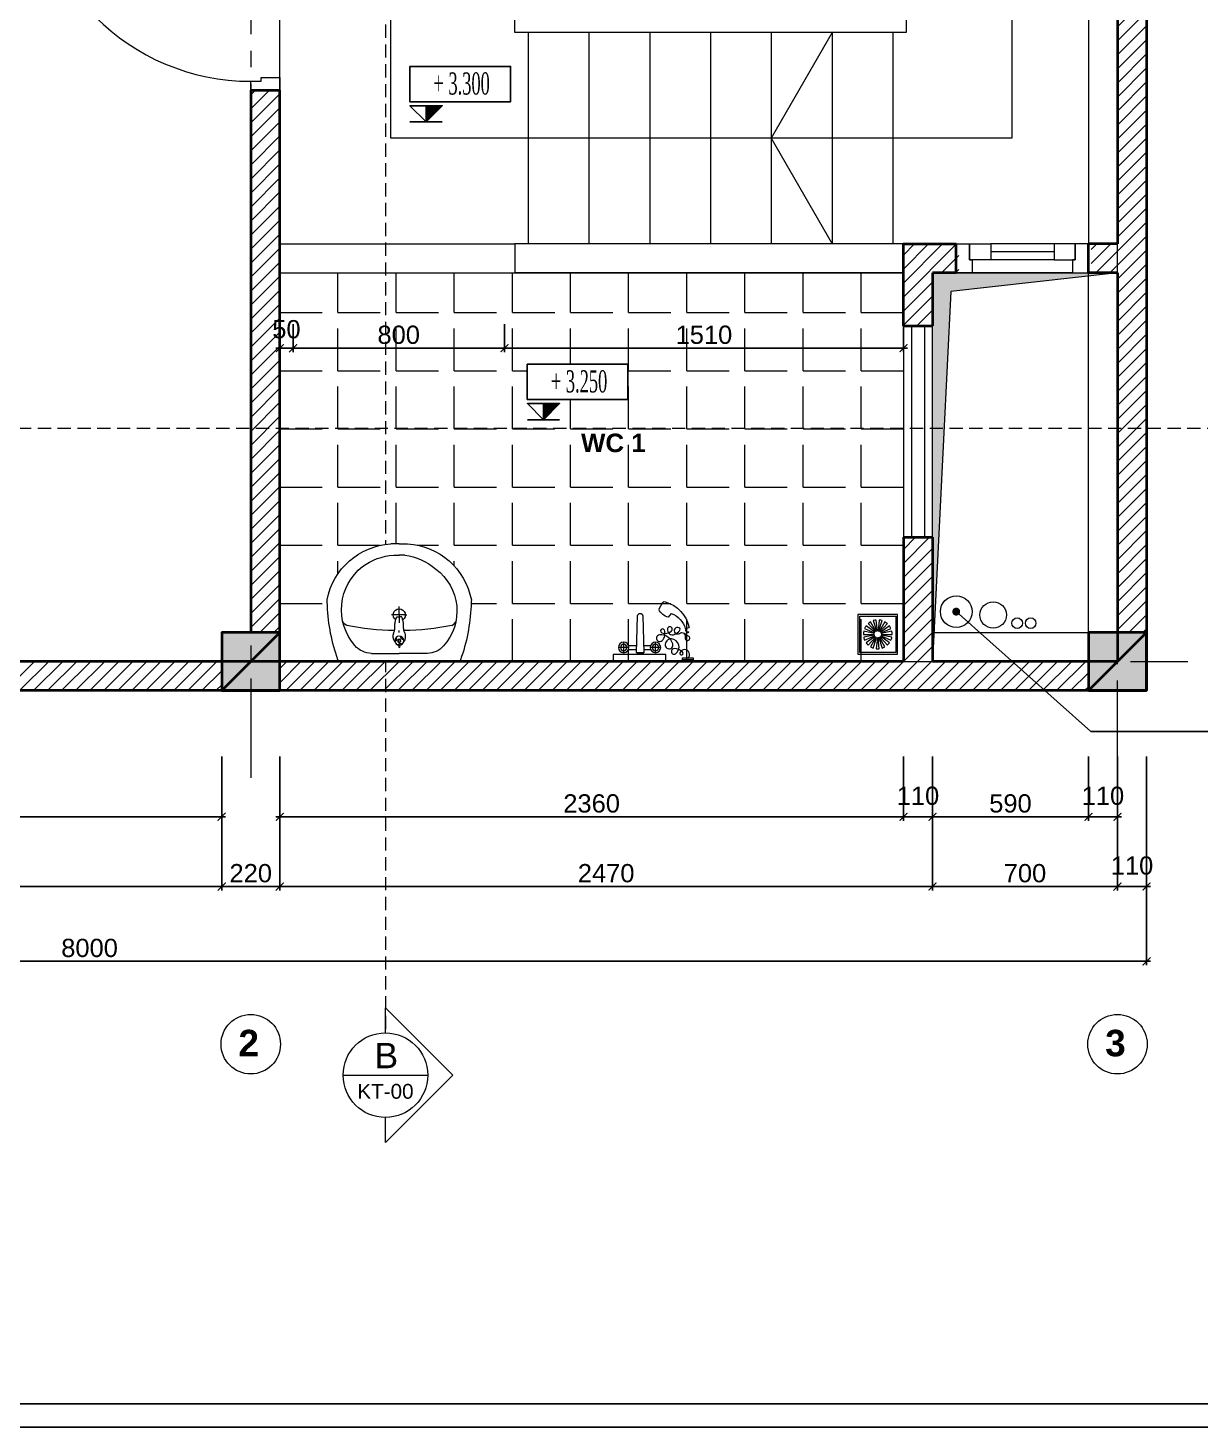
# Model space of a CAD drawing. Header units: millimetres. Extents: x 522695 to 636011, y 461124 to 505319.
# Drawn here: x 540901 to 545337, y 496409 to 501702 of the extents above; entities that cross this region are included whole.
import ezdxf
from ezdxf.enums import TextEntityAlignment as Align

# ---------------------------------------------------------------- set-up
doc = ezdxf.new("R2010")
doc.units = ezdxf.units.MM
doc.header["$LTSCALE"] = 500
doc.header["$MEASUREMENT"] = 0
doc.linetypes.add('CENTER2', pattern=[1.125, 0.75, -0.125, 0.125, -0.125])
doc.linetypes.add('DASHED2', pattern=[0.375, 0.25, -0.125])
doc.layers.get('0').update_dxf_attribs({"linetype": 'CONTINUOUS'})
doc.layers.get('DEFPOINTS').update_dxf_attribs({"color": 250, "linetype": 'CONTINUOUS'})
for name, color, linetype, lineweight in [('DH_CAT', 3, 'CONTINUOUS', 35), ('DH_HATCH', 250, 'CONTINUOUS', 5), ('DH_KHUAT', 149, 'DASHED2', 9), ('DH_KTHUOC', 8, 'CONTINUOUS', 5), ('DH_NOITHAT', 252, 'CONTINUOUS', 9), ('DH_TEXT', 4, 'CONTINUOUS', 13), ('DH_THAY', 4, 'CONTINUOUS', 13), ('DH_TRUC', 251, 'CENTER2', 5), ('TEXT', 3, 'CONTINUOUS', 25)]:
    doc.layers.add(name, color=color, linetype=linetype, lineweight=lineweight)
doc.layers.add('E_Thay', color=33, linetype='CONTINUOUS')
doc.layers.add('IN', color=5, linetype='CONTINUOUS')
doc.styles.add('arial', font='arial.ttf')
doc.styles.add('DH_ARIAL_B', font='arialbd.ttf')
doc.styles.add('DH_KITHUOC', font='arial.ttf')
doc.styles.add('ROMANSssss', font='vntimeh.shx', dxfattribs={"width": 0.55})
doc.dimstyles.new('DH_100s', dxfattribs={"dimtxt": 230, "dimasz": 100, "dimexe": 50, "dimexo": 0, "dimgap": 50, "dimtad": 1, "dimdec": 0, "dimzin": 0, "dimdsep": 46, "dimtxsty": 'DH_KITHUOC', "dimblk1": 'ARCHTICK', "dimblk2": 'ARCHTICK', "dimsah": 1, "dimcen": 90, "dimdle": 50, "dimclrd": 8, "dimclre": 8, "dimclrt": 4, "dimadec": 0, "dimazin": 0, "dimtfac": 100, "dimtdec": 0, "dimtofl": 0, "dimtmove": 2, "dimatfit": 3, "dimldrblk": 'ARCHTICK', "dimfxl": 1, "dimtolj": 2, "dimtzin": 0, "dimarcsym": 0})

# ---------------------------------------------------------------- blocks, each defined once
blk = doc.blocks.new('KHUNGTEN_A3')
at = {"color": 3}
blk.add_lwpolyline([(0, 14850), (21000, 14850), (21000, 0), (0, 0)], close=True, dxfattribs=at)
blk.add_lwpolyline([(379.8, 14704), (20854, 14704), (20854, 146), (379.8, 146)], close=True)
blk = doc.blocks.new('_ARCHTICK')
at = {"color": 0, "linetype": 'ByBlock', "const_width": 0.15}
blk.add_lwpolyline([(-0.5, -0.5), (0.5, 0.5)], dxfattribs=at)
blk = doc.blocks.new('CosSan')
at = {"lineweight": 25}
blk.add_hatch(color=8, dxfattribs=at).paths.add_polyline_path([(160, 160), (0, 160), (0, 0)])
at = {"color": 8, "lineweight": 25}
for p, q in [((0, 0), (0, 160)), ((-160, 0), (160, 0))]:
    blk.add_line(p, q, dxfattribs=at)
blk.add_lwpolyline([(0, 0), (-160, 160), (160, 160)], close=True, dxfattribs=at)
at = {"color": 8}
blk.add_wipeout([(-161, 550), (-161, 200), (839, 200), (839, 550)], dxfattribs=at).dxf.layer = 'E_Thay'
at = {"color": 8, "lineweight": 25}
blk.add_lwpolyline([(-161, 200), (839, 200), (839, 550), (-161, 550)], close=True, dxfattribs=at)
at = {"layer": 'E_Thay', "color": 8, "lineweight": 25}
blk.add_line((-160, 160), (160, 160), dxfattribs=at)
at = {"style": 'ROMANSssss', "width": 0.55}
blk.add_attdef('%%P0,000', text='', height=220, dxfattribs=at).set_placement((353, 271), align=Align.CENTER)
blk = doc.blocks.new('*U210')
at = {"color": 250, "linetype": 'DASHED2', "ltscale": 0.5}
blk.add_lwpolyline([(12098.5, 0), (-118.2, 0)], dxfattribs=at)
at = {"style": 'arial'}
for p in [(-318.2, -135.2), (12416.7, -135.2)]:
    blk.add_attdef('KH', text='', height=70, dxfattribs=at).set_placement(p, align=Align.BOTTOM_CENTER)
blk = doc.blocks.new('*U212')
at = {"color": 8}
for points in [[(0, -7111.6), (0, -6993.4), (318.2, -7311.6), (0, -7629.8), (0, -7511.6)], [(-200, -7311.6), (200, -7311.6)]]:
    blk.add_lwpolyline(points, dxfattribs=at)
blk.add_circle((0, -7311.6), 200, dxfattribs=at)
at = {"layer": 'DH_KHUAT', "color": 250, "linetype": 'DASHED2', "ltscale": 0.5}
blk.add_lwpolyline([(0, 0), (0, -7111.6)], dxfattribs=at)
at = {"style": 'arial'}
blk.add_text('B', height=120, dxfattribs=at).set_placement((4.1, -7218.9), align=Align.MIDDLE_CENTER)
for p in [(0, 185.6), (0, -7444.2)]:
    blk.add_attdef('KYHIEU', text='', height=70, dxfattribs=at).set_placement(p, align=Align.BOTTOM_CENTER)
blk = doc.blocks.new('*D286')
at = {"layer": 'DEFPOINTS', "color": 0, "transparency": 16777216}
for p in [(538154.3, 498945.5), (541634.3, 498945.5), (541634.3, 498717.7)]:
    blk.add_point(p, dxfattribs=at)
at = {"layer": 'DH_KTHUOC', "color": 8, "lineweight": -2, "transparency": 16777216}
for p, q in [((538154.3, 498945.5), (538154.3, 498702.7)), ((541634.3, 498945.5), (541634.3, 498702.7)), ((538139.3, 498717.7), (541649.3, 498717.7))]:
    blk.add_line(p, q, dxfattribs=at)
at = {"layer": 'DH_KTHUOC', "color": 8, "lineweight": -2, "transparency": 16777216, "xscale": 30, "yscale": 30, "zscale": 30, "rotation": 180}
blk.add_blockref('_ARCHTICK', (538154.3, 498717.7), dxfattribs=at)
at = {"layer": 'DH_KTHUOC', "color": 8, "lineweight": -2, "transparency": 16777216, "xscale": 30, "yscale": 30, "zscale": 30}
blk.add_blockref('_ARCHTICK', (541634.3, 498717.7), dxfattribs=at)
at = {"layer": 'DH_KTHUOC', "color": 4, "transparency": 16777216, "insert": (539894.3, 498767.9), "char_height": 69, "attachment_point": 5, "style": 'DH_KITHUOC'}
blk.add_mtext('\\A2;3480', dxfattribs=at)
blk = doc.blocks.new('*D287')
at = {"layer": 'DEFPOINTS', "color": 0, "transparency": 16777216}
for p in [(541634.3, 498945.5), (541854.3, 498945.5), (541854.3, 498453.8)]:
    blk.add_point(p, dxfattribs=at)
at = {"layer": 'DH_KTHUOC', "color": 8, "lineweight": -2, "transparency": 16777216}
for p, q in [((541634.3, 498945.5), (541634.3, 498438.8)), ((541854.3, 498945.5), (541854.3, 498438.8)), ((541619.3, 498453.8), (541869.3, 498453.8))]:
    blk.add_line(p, q, dxfattribs=at)
at = {"layer": 'DH_KTHUOC', "color": 8, "lineweight": -2, "transparency": 16777216, "xscale": 30, "yscale": 30, "zscale": 30, "rotation": 180}
blk.add_blockref('_ARCHTICK', (541634.3, 498453.8), dxfattribs=at)
at = {"layer": 'DH_KTHUOC', "color": 8, "lineweight": -2, "transparency": 16777216, "xscale": 30, "yscale": 30, "zscale": 30}
blk.add_blockref('_ARCHTICK', (541854.3, 498453.8), dxfattribs=at)
at = {"layer": 'DH_KTHUOC', "color": 4, "transparency": 16777216, "insert": (541744.3, 498504), "char_height": 69, "attachment_point": 5, "style": 'DH_KITHUOC'}
blk.add_mtext('\\A2;220', dxfattribs=at)
blk = doc.blocks.new('*D288')
at = {"layer": 'DEFPOINTS', "color": 0, "transparency": 16777216}
for p in [(541854.3, 498945.5), (544214.3, 498945.5), (544214.3, 498717.7)]:
    blk.add_point(p, dxfattribs=at)
at = {"layer": 'DH_KTHUOC', "color": 8, "lineweight": -2, "transparency": 16777216}
for p, q in [((541854.3, 498945.5), (541854.3, 498702.7)), ((544214.3, 498945.5), (544214.3, 498702.7)), ((541839.3, 498717.7), (544229.3, 498717.7))]:
    blk.add_line(p, q, dxfattribs=at)
at = {"layer": 'DH_KTHUOC', "color": 8, "lineweight": -2, "transparency": 16777216, "xscale": 30, "yscale": 30, "zscale": 30, "rotation": 180}
blk.add_blockref('_ARCHTICK', (541854.3, 498717.7), dxfattribs=at)
at = {"layer": 'DH_KTHUOC', "color": 8, "lineweight": -2, "transparency": 16777216, "xscale": 30, "yscale": 30, "zscale": 30}
blk.add_blockref('_ARCHTICK', (544214.3, 498717.7), dxfattribs=at)
at = {"layer": 'DH_KTHUOC', "color": 4, "transparency": 16777216, "insert": (543034.3, 498767.9), "char_height": 69, "attachment_point": 5, "style": 'DH_KITHUOC'}
blk.add_mtext('\\A2;2360', dxfattribs=at)
blk = doc.blocks.new('*D289')
at = {"layer": 'DEFPOINTS', "color": 0, "transparency": 16777216}
for p in [(544214.3, 498945.5), (544324.3, 498945.5), (544324.3, 498717.7)]:
    blk.add_point(p, dxfattribs=at)
at = {"layer": 'DH_KTHUOC', "color": 8, "lineweight": -2, "transparency": 16777216}
for p, q in [((544214.3, 498945.5), (544214.3, 498702.7)), ((544324.3, 498945.5), (544324.3, 498702.7)), ((544199.3, 498717.7), (544339.3, 498717.7))]:
    blk.add_line(p, q, dxfattribs=at)
at = {"layer": 'DH_KTHUOC', "color": 8, "lineweight": -2, "transparency": 16777216, "xscale": 30, "yscale": 30, "zscale": 30, "rotation": 180}
blk.add_blockref('_ARCHTICK', (544214.3, 498717.7), dxfattribs=at)
at = {"layer": 'DH_KTHUOC', "color": 8, "lineweight": -2, "transparency": 16777216, "xscale": 30, "yscale": 30, "zscale": 30}
blk.add_blockref('_ARCHTICK', (544324.3, 498717.7), dxfattribs=at)
at = {"layer": 'DH_KTHUOC', "color": 4, "transparency": 16777216, "insert": (544269.3, 498796.8), "char_height": 69, "attachment_point": 5, "style": 'DH_KITHUOC'}
blk.add_mtext('\\A2;110', dxfattribs=at)
blk = doc.blocks.new('*D290')
at = {"layer": 'DEFPOINTS', "color": 0, "transparency": 16777216}
for p in [(544324.3, 498945.5), (544914.3, 498945.5), (544914.3, 498717.7)]:
    blk.add_point(p, dxfattribs=at)
at = {"layer": 'DH_KTHUOC', "color": 8, "lineweight": -2, "transparency": 16777216}
for p, q in [((544324.3, 498945.5), (544324.3, 498702.7)), ((544914.3, 498945.5), (544914.3, 498702.7)), ((544309.3, 498717.7), (544929.3, 498717.7))]:
    blk.add_line(p, q, dxfattribs=at)
at = {"layer": 'DH_KTHUOC', "color": 8, "lineweight": -2, "transparency": 16777216, "xscale": 30, "yscale": 30, "zscale": 30, "rotation": 180}
blk.add_blockref('_ARCHTICK', (544324.3, 498717.7), dxfattribs=at)
at = {"layer": 'DH_KTHUOC', "color": 8, "lineweight": -2, "transparency": 16777216, "xscale": 30, "yscale": 30, "zscale": 30}
blk.add_blockref('_ARCHTICK', (544914.3, 498717.7), dxfattribs=at)
at = {"layer": 'DH_KTHUOC', "color": 4, "transparency": 16777216, "insert": (544619.3, 498767.9), "char_height": 69, "attachment_point": 5, "style": 'DH_KITHUOC'}
blk.add_mtext('\\A2;590', dxfattribs=at)
blk = doc.blocks.new('*D291')
at = {"layer": 'DEFPOINTS', "color": 0, "transparency": 16777216}
for p in [(544914.3, 498945.5), (545024.3, 498945.5), (545024.3, 498717.7)]:
    blk.add_point(p, dxfattribs=at)
at = {"layer": 'DH_KTHUOC', "color": 8, "lineweight": -2, "transparency": 16777216}
for p, q in [((544914.3, 498945.5), (544914.3, 498702.7)), ((545024.3, 498945.5), (545024.3, 498702.7)), ((544899.3, 498717.7), (545039.3, 498717.7))]:
    blk.add_line(p, q, dxfattribs=at)
at = {"layer": 'DH_KTHUOC', "color": 8, "lineweight": -2, "transparency": 16777216, "xscale": 30, "yscale": 30, "zscale": 30, "rotation": 180}
blk.add_blockref('_ARCHTICK', (544914.3, 498717.7), dxfattribs=at)
at = {"layer": 'DH_KTHUOC', "color": 8, "lineweight": -2, "transparency": 16777216, "xscale": 30, "yscale": 30, "zscale": 30}
blk.add_blockref('_ARCHTICK', (545024.3, 498717.7), dxfattribs=at)
at = {"layer": 'DH_KTHUOC', "color": 4, "transparency": 16777216, "insert": (544969.3, 498796.8), "char_height": 69, "attachment_point": 5, "style": 'DH_KITHUOC'}
blk.add_mtext('\\A2;110', dxfattribs=at)
blk = doc.blocks.new('*D292')
at = {"layer": 'DEFPOINTS', "color": 0, "transparency": 16777216}
for p in [(545024.3, 498945.5), (545134.3, 498945.5), (545134.3, 498453.8)]:
    blk.add_point(p, dxfattribs=at)
at = {"layer": 'DH_KTHUOC', "color": 8, "lineweight": -2, "transparency": 16777216}
for p, q in [((545024.3, 498945.5), (545024.3, 498438.8)), ((545134.3, 498945.5), (545134.3, 498438.8)), ((545009.3, 498453.8), (545149.3, 498453.8))]:
    blk.add_line(p, q, dxfattribs=at)
at = {"layer": 'DH_KTHUOC', "color": 8, "lineweight": -2, "transparency": 16777216, "xscale": 30, "yscale": 30, "zscale": 30, "rotation": 180}
blk.add_blockref('_ARCHTICK', (545024.3, 498453.8), dxfattribs=at)
at = {"layer": 'DH_KTHUOC', "color": 8, "lineweight": -2, "transparency": 16777216, "xscale": 30, "yscale": 30, "zscale": 30}
blk.add_blockref('_ARCHTICK', (545134.3, 498453.8), dxfattribs=at)
at = {"layer": 'DH_KTHUOC', "color": 4, "transparency": 16777216, "insert": (545079.3, 498533), "char_height": 69, "attachment_point": 5, "style": 'DH_KITHUOC'}
blk.add_mtext('\\A2;110', dxfattribs=at)
blk = doc.blocks.new('*D293')
at = {"layer": 'DEFPOINTS', "color": 0, "transparency": 16777216}
for p in [(537134.3, 498945.5), (545134.3, 498945.5), (537134.3, 498171)]:
    blk.add_point(p, dxfattribs=at)
at = {"layer": 'DH_KTHUOC', "color": 8, "lineweight": -2, "transparency": 16777216}
for p, q in [((537134.3, 498945.5), (537134.3, 498156)), ((545134.3, 498945.5), (545134.3, 498156)), ((545149.3, 498171), (537119.3, 498171))]:
    blk.add_line(p, q, dxfattribs=at)
at = {"layer": 'DH_KTHUOC', "color": 8, "lineweight": -2, "transparency": 16777216, "xscale": 30, "yscale": 30, "zscale": 30, "rotation": 180}
blk.add_blockref('_ARCHTICK', (537134.3, 498171), dxfattribs=at)
at = {"layer": 'DH_KTHUOC', "color": 8, "lineweight": -2, "transparency": 16777216, "xscale": 30, "yscale": 30, "zscale": 30}
blk.add_blockref('_ARCHTICK', (545134.3, 498171), dxfattribs=at)
at = {"layer": 'DH_KTHUOC', "color": 4, "transparency": 16777216, "insert": (541134.3, 498221.2), "char_height": 69, "attachment_point": 5, "style": 'DH_KITHUOC'}
blk.add_mtext('\\A2;8000', dxfattribs=at)
blk = doc.blocks.new('*D294')
at = {"layer": 'DEFPOINTS', "color": 0, "transparency": 16777216}
for p in [(537354.3, 498945.5), (541634.3, 498945.5), (541634.3, 498453.8)]:
    blk.add_point(p, dxfattribs=at)
at = {"layer": 'DH_KTHUOC', "color": 8, "lineweight": -2, "transparency": 16777216}
for p, q in [((537354.3, 498945.5), (537354.3, 498438.8)), ((541634.3, 498945.5), (541634.3, 498438.8)), ((537339.3, 498453.8), (541649.3, 498453.8))]:
    blk.add_line(p, q, dxfattribs=at)
at = {"layer": 'DH_KTHUOC', "color": 8, "lineweight": -2, "transparency": 16777216, "xscale": 30, "yscale": 30, "zscale": 30, "rotation": 180}
blk.add_blockref('_ARCHTICK', (537354.3, 498453.8), dxfattribs=at)
at = {"layer": 'DH_KTHUOC', "color": 8, "lineweight": -2, "transparency": 16777216, "xscale": 30, "yscale": 30, "zscale": 30}
blk.add_blockref('_ARCHTICK', (541634.3, 498453.8), dxfattribs=at)
at = {"layer": 'DH_KTHUOC', "color": 4, "transparency": 16777216, "insert": (539494.3, 498504), "char_height": 69, "attachment_point": 5, "style": 'DH_KITHUOC'}
blk.add_mtext('\\A2;4280', dxfattribs=at)
blk = doc.blocks.new('*D295')
at = {"layer": 'DEFPOINTS', "color": 0, "transparency": 16777216}
for p in [(541854.3, 498945.5), (544324.3, 498945.5), (544324.3, 498453.8)]:
    blk.add_point(p, dxfattribs=at)
at = {"layer": 'DH_KTHUOC', "color": 8, "lineweight": -2, "transparency": 16777216}
for p, q in [((541854.3, 498945.5), (541854.3, 498438.8)), ((544324.3, 498945.5), (544324.3, 498438.8)), ((541839.3, 498453.8), (544339.3, 498453.8))]:
    blk.add_line(p, q, dxfattribs=at)
at = {"layer": 'DH_KTHUOC', "color": 8, "lineweight": -2, "transparency": 16777216, "xscale": 30, "yscale": 30, "zscale": 30, "rotation": 180}
blk.add_blockref('_ARCHTICK', (541854.3, 498453.8), dxfattribs=at)
at = {"layer": 'DH_KTHUOC', "color": 8, "lineweight": -2, "transparency": 16777216, "xscale": 30, "yscale": 30, "zscale": 30}
blk.add_blockref('_ARCHTICK', (544324.3, 498453.8), dxfattribs=at)
at = {"layer": 'DH_KTHUOC', "color": 4, "transparency": 16777216, "insert": (543089.3, 498504), "char_height": 69, "attachment_point": 5, "style": 'DH_KITHUOC'}
blk.add_mtext('\\A2;2470', dxfattribs=at)
blk = doc.blocks.new('*D296')
at = {"layer": 'DEFPOINTS', "color": 0, "transparency": 16777216}
for p in [(544324.3, 498945.5), (545024.3, 498945.5), (545024.3, 498453.8)]:
    blk.add_point(p, dxfattribs=at)
at = {"layer": 'DH_KTHUOC', "color": 8, "lineweight": -2, "transparency": 16777216}
for p, q in [((544324.3, 498945.5), (544324.3, 498438.8)), ((545024.3, 498945.5), (545024.3, 498438.8)), ((544309.3, 498453.8), (545039.3, 498453.8))]:
    blk.add_line(p, q, dxfattribs=at)
at = {"layer": 'DH_KTHUOC', "color": 8, "lineweight": -2, "transparency": 16777216, "xscale": 30, "yscale": 30, "zscale": 30, "rotation": 180}
blk.add_blockref('_ARCHTICK', (544324.3, 498453.8), dxfattribs=at)
at = {"layer": 'DH_KTHUOC', "color": 8, "lineweight": -2, "transparency": 16777216, "xscale": 30, "yscale": 30, "zscale": 30}
blk.add_blockref('_ARCHTICK', (545024.3, 498453.8), dxfattribs=at)
at = {"layer": 'DH_KTHUOC', "color": 4, "transparency": 16777216, "insert": (544674.3, 498504), "char_height": 69, "attachment_point": 5, "style": 'DH_KITHUOC'}
blk.add_mtext('\\A2;700', dxfattribs=at)
blk = doc.blocks.new('*D297')
at = {"layer": 'DEFPOINTS', "color": 0, "transparency": 16777216}
for p in [(541854.3, 500581.7), (541904.3, 500581.7), (541904.3, 500490.5)]:
    blk.add_point(p, dxfattribs=at)
at = {"layer": 'DH_KTHUOC', "color": 8, "lineweight": -2, "transparency": 16777216}
for p, q in [((541854.3, 500581.7), (541854.3, 500475.5)), ((541904.3, 500581.7), (541904.3, 500475.5)), ((541839.3, 500490.5), (541919.3, 500490.5))]:
    blk.add_line(p, q, dxfattribs=at)
at = {"layer": 'DH_KTHUOC', "color": 8, "lineweight": -2, "transparency": 16777216, "xscale": 30, "yscale": 30, "zscale": 30, "rotation": 180}
blk.add_blockref('_ARCHTICK', (541854.3, 500490.5), dxfattribs=at)
at = {"layer": 'DH_KTHUOC', "color": 8, "lineweight": -2, "transparency": 16777216, "xscale": 30, "yscale": 30, "zscale": 30}
blk.add_blockref('_ARCHTICK', (541904.3, 500490.5), dxfattribs=at)
at = {"layer": 'DH_KTHUOC', "color": 4, "transparency": 16777216, "insert": (541879.3, 500561.7), "char_height": 69, "attachment_point": 5, "style": 'DH_KITHUOC'}
blk.add_mtext('\\A2;50', dxfattribs=at)
blk = doc.blocks.new('*D298')
at = {"layer": 'DEFPOINTS', "color": 0, "transparency": 16777216}
for p in [(541904.3, 500581.7), (542704.3, 500581.7), (542704.3, 500490.5)]:
    blk.add_point(p, dxfattribs=at)
at = {"layer": 'DH_KTHUOC', "color": 8, "lineweight": -2, "transparency": 16777216}
for p, q in [((541904.3, 500581.7), (541904.3, 500475.5)), ((542704.3, 500581.7), (542704.3, 500475.5)), ((541889.3, 500490.5), (542719.3, 500490.5))]:
    blk.add_line(p, q, dxfattribs=at)
at = {"layer": 'DH_KTHUOC', "color": 8, "lineweight": -2, "transparency": 16777216, "xscale": 30, "yscale": 30, "zscale": 30, "rotation": 180}
blk.add_blockref('_ARCHTICK', (541904.3, 500490.5), dxfattribs=at)
at = {"layer": 'DH_KTHUOC', "color": 8, "lineweight": -2, "transparency": 16777216, "xscale": 30, "yscale": 30, "zscale": 30}
blk.add_blockref('_ARCHTICK', (542704.3, 500490.5), dxfattribs=at)
at = {"layer": 'DH_KTHUOC', "color": 4, "transparency": 16777216, "insert": (542304.3, 500540.7), "char_height": 69, "attachment_point": 5, "style": 'DH_KITHUOC'}
blk.add_mtext('\\A2;800', dxfattribs=at)
blk = doc.blocks.new('*D299')
at = {"layer": 'DEFPOINTS', "color": 0, "transparency": 16777216}
for p in [(542704.3, 500581.7), (544214.3, 500581.7), (544214.3, 500490.5)]:
    blk.add_point(p, dxfattribs=at)
at = {"layer": 'DH_KTHUOC', "color": 8, "lineweight": -2, "transparency": 16777216}
for p, q in [((542704.3, 500581.7), (542704.3, 500475.5)), ((544214.3, 500581.7), (544214.3, 500475.5)), ((542689.3, 500490.5), (544229.3, 500490.5))]:
    blk.add_line(p, q, dxfattribs=at)
at = {"layer": 'DH_KTHUOC', "color": 8, "lineweight": -2, "transparency": 16777216, "xscale": 30, "yscale": 30, "zscale": 30, "rotation": 180}
blk.add_blockref('_ARCHTICK', (542704.3, 500490.5), dxfattribs=at)
at = {"layer": 'DH_KTHUOC', "color": 8, "lineweight": -2, "transparency": 16777216, "xscale": 30, "yscale": 30, "zscale": 30}
blk.add_blockref('_ARCHTICK', (544214.3, 500490.5), dxfattribs=at)
at = {"layer": 'DH_KTHUOC', "color": 4, "transparency": 16777216, "insert": (543459.3, 500540.7), "char_height": 69, "attachment_point": 5, "style": 'DH_KITHUOC'}
blk.add_mtext('\\A2;1510', dxfattribs=at)
blk = doc.blocks.new('*U17')
for p, q in [((-900, 0), (-900, -110)), ((0, 0), (0, -110))]:
    blk.add_line(p, q)
for points in [[(-35, 0), (-35, 830), (-75, 830), (-75, 0)], [(-865, -40), (-850, -40), (-850, -110), (-900, -110), (-900, 0), (-865, 0)], [(-35, -40), (-50, -40), (-50, -110), (0, -110), (0, 0), (-35, 0)]]:
    blk.add_lwpolyline(points, close=True)
at = {"color": 8}
blk.add_arc((-35, 0), 830, 90, 180, dxfattribs=at)
blk = doc.blocks.new('*U24')
for p, q in [((60, -110.4), (440, -110.4)), ((500, -110.4), (500, -220.4))]:
    blk.add_line(p, q)
at = {"color": 8}
for p, q in [((130, -160.4), (370, -160.4)), ((130, -190.4), (370, -190.4)), ((130, -220.4), (370, -220.4))]:
    blk.add_line(p, q, dxfattribs=at)
for points in [[(50, -160.4), (60, -160.4), (60, -110.4), (0, -110.4), (0, -220.4), (50, -220.4)], [(450, -160.4), (440, -160.4), (440, -110.4), (500, -110.4), (500, -220.4), (450, -220.4)]]:
    blk.add_lwpolyline(points, close=True)
for points in [[(50, -160.4), (50, -220.4), (130, -220.4), (130, -160.4)], [(450, -160.4), (450, -220.4), (370, -220.4), (370, -160.4)]]:
    blk.add_lwpolyline(points, close=True, dxfattribs=at)
blk = doc.blocks.new('*U9')
for p, q in [((-85, 221), (-73, 197.6)), ((-120.1, 181.7), (-108.8, 167.7)), ((-12.4, 172.4), (-16.4, 33.4)), ((11.5, 33.4), (7.5, 172.4)), ((-173.1, 125.2), (-187.8, 128.8)), ((-80, 53.4), (-40, 53.4)), ((-60, 33.4), (-60, 73.4)), ((-15.4, 61.4), (-41.7, 61.4)), ((41.7, 61.4), (10.4, 61.4)), ((40, 53.4), (80, 53.4)), ((60, 33.4), (60, 73.4)), ((-16, 45.4), (-41.7, 45.4)), ((-16.4, 33.4), (11.5, 33.4)), ((41.7, 45.4), (11, 45.4))]:
    blk.add_line(p, q)
blk.add_lwpolyline([(-182.6, 12.2, -1.296082), (-152.8, 33.5, -1.917127), (-163, 36.1, -0.167053), (-131.5, 48.8, -1.448302), (-137.5, 30.1, -0.673139), (-121.3, 85.5, -0.486099), (-97.5, 60.8, -1.074451), (-125.6, 66.7, -0.361514), (-75.3, 100.8, -1.428906), (-85.6, 79.5, -0.287584), (-94.1, 118.7, -1.502211), (-83.9, 109.3, -0.316107), (-121.3, 116.2, -1.315856), (-106, 124.7, -0.643473), (-133.2, 103.4, -0.070392), (-151.1, 116.2, -0.515207), (-149.4, 128.1, -1.801469), (-151.1, 106.8, 0.730196), (-172.4, 91.4, -2.626927), (-182.6, 97.4, 0.91518), (-184.3, 112.7, 0.978175), (-184.3, 109.3, 0.823089), (-180.5, 127, -1.030732)], format="xyb")
for points in [[(-202.4, 6.8), (-161.9, 6.8), (-161.9, 13.6), (-202.4, 13.6)], [(100, 0), (-100, 0), (-100, 26.3), (100, 26.3)], [(-13.1, 26.3), (7.5, 26.3), (7.5, 33.4), (-13.1, 33.4)]]:
    blk.add_lwpolyline(points, close=True)
for centre, radius in [((-60, 53.4), 20), ((-60, 53.4), 12), ((60, 53.4), 20), ((60, 53.4), 12)]:
    blk.add_circle(centre, radius)
for centre, radius, start, end in [((-60.7, 101.5), 130, 106.3177, 167.8898), ((-94.3, 216.3), 10.4, 27.0942, 106.3177), ((-87.5, 98.1), 89.8, 111.3285, 162.4278), ((-122.3, 220.3), 54.3, 284.4065, 335.2427), ((-2.5, 172.4), 9.94, 0, 180)]:
    blk.add_arc(centre, radius, start, end)
blk = doc.blocks.new('*U855')
at = {"ltscale": 100}
blk.add_wipeout([(-222.5, 0), (222.5, 0), (225.8, 0.5), (228.3, 1.8), (231, 4.7), (232, 6.6), (234.2, 12.9), (238.2, 25), (243.1, 40.7), (248.4, 59.2), (250.8, 68.6), (254.2, 82.6), (257.4, 97), (259.4, 106.8), (261.7, 119.3), (264.5, 135.9), (266.2, 148.2), (267.8, 161.3), (269.3, 175.1), (270.7, 192), (271.7, 209.9), (272.4, 221.8), (273, 233.8), (268.8, 252), (263.3, 269.8), (256.7, 286.8), (246.6, 307.8), (237.4, 323.5), (225.6, 340.6), (217.3, 351.2), (207.7, 362.2), (194.6, 375.2), (184.1, 384.5), (173.6, 392.9), (163.9, 399.9), (152.5, 407.2), (140, 414.4), (127.7, 420.6), (115, 426.2), (99.2, 432.1), (77.2, 438.4), (54.6, 442.8), (31.8, 445.2), (15.9, 445.2), (-15.9, 445.2), (-31.8, 445.2), (-53.3, 443), (-71.4, 439.7), (-93.7, 433.9), (-121.8, 423.3), (-155.8, 405.2), (-188.5, 380.7), (-211.6, 357.8), (-234.5, 328), (-252.6, 295.8), (-265.3, 263.8), (-273, 233.8), (-271.7, 209.9), (-268.5, 167), (-259.4, 106.8), (-250.6, 67.7), (-243.3, 41.3), (-237.3, 22.2), (-232, 6.6), (-228.3, 1.8)], dxfattribs=at)
for p, q in [((0, 445.2), (-31.8, 445.2)), ((0, 445.2), (31.8, 445.2)), ((-21, 402.8), (0, 402.8)), ((21, 402.8), (0, 402.8)), ((-23.1, 176.4), (-29, 176.4)), ((-23.1, 176.4), (23.1, 176.4)), ((0, 176.4), (0, 208.7)), ((0, 176.4), (0, 146.7)), ((23.1, 176.4), (28.8, 176.4)), ((0, 109.5), (0, 117.2)), ((-2, 59), (-1.9, 61.8)), ((2.1, 59), (1.9, 61.8)), ((-222.5, 0), (222.5, 0)), ((-105.2, 31.1), (0, 31.1)), ((104.4, 31.1), (0, 31.1))]:
    blk.add_line(p, q)
for points in [[(-20.7, 108.6), (-20.6, 108.8), (-19.8, 111), (-19.1, 113.2), (-18.4, 115.4), (-17.9, 117.5), (-17.4, 119.6), (-17.1, 121.7), (-16.8, 123.7), (-16.6, 125.7), (-16.5, 127.7), (-16.5, 129.6), (-16.4, 131.5), (-16.4, 133.4), (-16.4, 135.1), (-16.5, 136.9), (-16.4, 138.6), (-16.4, 140.2), (-16.3, 141.8), (-16.2, 143.5), (-16, 145.2), (-15.8, 146.9), (-15.5, 148.7), (-15.1, 150.6), (-14.6, 152.7), (-14.1, 154.8), (-13.5, 156.9), (-13, 159), (-12.4, 161), (-11.8, 162.8), (-11.3, 164.5), (-10.9, 165.9), (-10.5, 166.9), (-10.1, 167.8), (-9.6, 168.4), (-8.7, 168.8), (-7.5, 169), (-5.7, 169.1), (-3.2, 169.2), (0, 169.2)], [(20.7, 108.6), (20.6, 108.8), (19.8, 111), (19.1, 113.2), (18.4, 115.4), (17.9, 117.5), (17.4, 119.6), (17.1, 121.7), (16.8, 123.7), (16.6, 125.7), (16.5, 127.7), (16.5, 129.6), (16.4, 131.5), (16.4, 133.4), (16.4, 135.1), (16.5, 136.9), (16.4, 138.6), (16.4, 140.2), (16.3, 141.8), (16.2, 143.5), (16, 145.2), (15.8, 146.9), (15.5, 148.7), (15.1, 150.6), (14.6, 152.7), (14.1, 154.8), (13.5, 156.9), (13, 159), (12.4, 161), (11.8, 162.8), (11.3, 164.5), (10.9, 165.9), (10.5, 166.9), (10.1, 167.8), (9.6, 168.4), (8.7, 168.8), (7.5, 169), (5.7, 169.1), (3.2, 169.2), (0, 169.2)]]:
    blk.add_lwpolyline(points)
for points in [[(-198.5, 136.9, -0.256339), (-215, 154.7, -0.256339)], [(198.5, 136.9, 0.256339), (215, 154.7, 0.256339)]]:
    blk.add_lwpolyline(points, format="xyb")
for centre, radius in [((0, 78.8), 17.1), ((0, 78.8), 6.34), ((0, 78.8), 4.33), ((0, 56.8), 2.98)]:
    blk.add_circle(centre, radius)
for centre, radius, start, end in [((-15.9, 183.7), 261.9, 93.476, 168.9836), ((15.9, 183.7), 261.9, 11.0164, 86.524), ((15.4, 163.8), 241.8, 98.6478, 129.6382), ((3.3, 174.3), 229.3, 53.7351, 85.5659), ((-20.5, 191.4), 198, 126.7403, 221.9718), ((11.1, 195.8), 207.4, 319.1607, 51.9446), ((1529.3, 322), 1804.4, 182.8018, 183.5617), ((-1529.3, 322), 1804.4, 356.4383, 357.1982), ((424, 240.3), 696.4, 182.5032, 199.6065), ((0, 176.4), 23.1, 305.4302, 234.6789), ((-424, 240.3), 696.4, 340.3935, 357.4968), ((-7, 1059.5), 942.3, 258.2696, 269.3353), ((12.6, 95.3), 35.9, 158.2194, 215.9161), ((-12.6, 95.3), 35.9, 324.0839, 21.7806), ((7, 1059.5), 942.3, 270.6647, 281.7304), ((-105.2, 115.1), 84, 221.9718, 270), ((-14.8, 93.1), 9.48, 260.5222, 11.1975), ((-5, 58.9), 9.48, 20.5222, 131.1975), ((19.8, 84.4), 9.48, 140.5222, 251.1975), ((104.4, 115.1), 84, 270, 319.1607), ((-222.5, 10), 10, 199.6065, 270), ((222.5, 10), 10, 270, 340.3935)]:
    blk.add_arc(centre, radius, start, end)
blk = doc.blocks.new('cot220')
at = {"layer": 'DH_HATCH'}
blk.add_hatch(color=256, dxfattribs=at).paths.add_polyline_path([(-110, -110), (110, -110), (110, 110), (-110, 110)])
at = {"layer": 'DH_CAT'}
blk.add_lwpolyline([(-110, -110), (110, -110), (110, 110), (-110, 110)], close=True, dxfattribs=at)
blk.add_lwpolyline([(110, 110), (-110, -110)], dxfattribs=at)
blk = doc.blocks.new('A$C38BE5B1B')
at = {"linetype": 'Continuous'}
for points in [[(0, 150.2), (150.2, 150.2), (150.2, 0), (0, 0)], [(143.3, 143.3), (6.8, 143.3), (6.8, 6.8), (143.3, 6.8)]]:
    blk.add_lwpolyline(points, close=True, dxfattribs=at)
for points in [[(34.5, 111.6), (64.9, 84.2, 0.052408), (63.3, 81.9), (27.8, 102.4, -0.052408)], [(43, 119.3, -0.052408), (52.9, 125), (69.5, 87.6, 0.052408), (67.1, 86.1)], [(63.7, 128.5, -0.052408), (75.1, 129.7), (75.1, 88.7, 0.052408), (72.2, 88.4)], [(86.4, 128.5, -0.052408), (97.3, 125), (80.6, 87.6, 0.052408), (77.9, 88.4)], [(107.2, 119.3, -0.052408), (115.7, 111.6), (85.2, 84.2, 0.052408), (83.1, 86.1)], [(23.2, 92), (62.1, 79.3, 0.052408), (61.5, 76.5), (20.8, 80.8, -0.052408)], [(61.5, 73.7, 0.052408), (62.1, 70.9), (23.2, 58.2, -0.052408), (20.8, 69.4)], [(64.9, 66), (34.5, 38.5, -0.052408), (27.8, 47.8), (63.3, 68.3, 0.052408)], [(67.1, 64, 0.052408), (69.5, 62.6), (52.9, 25.2, -0.052408), (43, 30.9)], [(72.2, 61.7, 0.052408), (75.1, 61.4), (75.1, 20.5, -0.052408), (63.7, 21.7)], [(77.9, 61.7, 0.052408), (80.6, 62.6), (97.3, 25.2, -0.052408), (86.4, 21.7)], [(85.2, 66), (115.7, 38.5, -0.052408), (107.2, 30.9), (83.1, 64, 0.052408)], [(86.9, 81.9), (122.4, 102.4, -0.052408), (127, 92), (88.1, 79.3, 0.052408)], [(88.1, 70.9), (127, 58.2, -0.052408), (122.4, 47.8), (86.9, 68.3, 0.052408)], [(88.7, 76.5), (129.4, 80.8, -0.052408), (129.4, 69.4), (88.7, 73.7, 0.052408)]]:
    blk.add_lwpolyline(points, format="xyb", close=True, dxfattribs=at)

msp = doc.modelspace()

# ---------------------------------------------------------------- hatches: boundary and pattern name
at = {"layer": 'DH_HATCH'}
h = msp.add_hatch(dxfattribs=at)
h.set_pattern_fill('ANSI31', color=256, scale=300, style=0)
h.set_pattern_definition([(45, (456063.38, 516901.503), (-26.516504, 26.516504), [])])
h.paths.add_polyline_path([(537134.3, 502144.9), (537084.3, 502144.9), (537084.3, 501504.9), (537134.3, 501504.9)])
h.paths.add_polyline_path([(537134.3, 499904.9), (537084.7, 499904.9), (537084.7, 499194.9), (537134.3, 499194.9)])
h.paths.add_polyline_path([(537354.3, 502584.9), (537934.3, 502584.9), (537934.3, 502694.9), (537134.3, 502694.9), (537134.3, 501504.9), (537354.3, 501504.9)])
h.paths.add_polyline_path([(537354.3, 499904.9), (537134.3, 499904.9), (537134.3, 499194.9), (537934.3, 499194.9), (537934.3, 499304.9), (537354.3, 499304.9)])
h.paths.add_polyline_path([(541634.3, 499304.9), (538154.3, 499304.9), (538154.3, 499194.9), (541634.3, 499194.9)])
h.paths.add_polyline_path([(544914.3, 499304.9), (544324.3, 499304.9), (544324.3, 499774.9), (544214.3, 499774.9), (544214.3, 499304.9), (541854.3, 499304.9), (541854.3, 499194.9), (544914.3, 499194.9)])
h.paths.add_polyline_path([(545134.3, 502474.9), (545024.3, 502474.9), (545024.3, 500884.9), (544924.3, 500884.9), (544924.3, 500774.9), (545024.3, 500774.9), (545024.3, 499414.9), (545134.3, 499414.9)])
h.paths.add_polyline_path([(544914.3, 502694.9), (541854.3, 502694.9), (541854.3, 502584.9), (544914.3, 502584.9)])
h.paths.add_polyline_path([(541634.3, 502694.9), (538154.3, 502694.9), (538154.3, 502584.9), (541634.3, 502584.9)])
h.paths.add_polyline_path([(541854.3, 502474.9), (541744.3, 502474.9), (541744.3, 502364.9), (541854.3, 502364.9)])
h.paths.add_polyline_path([(541854.3, 499414.9), (541854.3, 501464.9), (541744.3, 501464.9), (541744.3, 499414.9)])
h.paths.add_polyline_path([(544214.3, 500884.9), (544214.3, 500574.9), (544324.3, 500574.9), (544324.3, 500774.9), (544424.3, 500774.9), (544424.3, 500884.9)])
h = msp.add_hatch(dxfattribs=at)
h.set_pattern_fill('ANGLE', color=256, scale=800, style=0)
h.set_pattern_definition([(0, (541854.33, 499304.93), (0, 220), [160, -60]), (90, (541854.33, 499304.93), (-220, 1e-14), [160, -60])])
h.paths.add_polyline_path([(541854.3, 500774.9), (544214.3, 500774.9), (544214.3, 499304.9), (541854.3, 499304.9)])
msp.add_hatch(color=256, dxfattribs=at).paths.add_polyline_path([(544324.3, 499304.9), (544324.3, 500774.9), (545024.3, 500774.9), (544394, 500704.7)])

# ---------------------------------------------------------------- linework, layer by layer
at = {"layer": 'DH_CAT'}
for points in [[(541854.3, 500884.9), (541854.3, 501464.9), (541744.3, 501464.9), (541744.3, 499414.9)], [(541854.3, 499414.9), (541854.3, 500884.9)], [(544214.3, 500574.9), (544214.3, 500884.9), (544414.3, 500884.9)], [(544414.3, 500774.9), (544414.3, 500884.9)], [(545024.3, 500884.9), (544914.3, 500884.9)], [(544914.3, 500774.9), (544914.3, 500884.9)], [(545024.3, 500774.9), (545024.3, 499304.9), (544324.3, 499304.9)], [(544414.3, 500774.9), (544324.3, 500774.9)], [(544324.3, 500774.9), (544324.3, 500574.9)], [(545024.3, 500774.9), (544914.3, 500774.9)], [(544214.3, 500574.9), (544324.3, 500574.9)], [(544214.3, 499774.9), (544214.3, 499304.9)], [(544214.3, 499774.9), (544324.3, 499774.9)], [(544324.3, 499774.9), (544324.3, 499304.9)]]:
    msp.add_lwpolyline(points, dxfattribs=at)
at = {"layer": 'DH_HATCH'}
msp.add_lwpolyline([(544324.3, 499304.9), (544324.3, 500774.9), (545024.3, 500774.9), (544394, 500704.7)], close=True, dxfattribs=at)
at = {"layer": 'DH_KTHUOC'}
for points in [[(541854.3, 501464.9), (541854.3, 502474.9)], [(543944.3, 501684.9), (543714.3, 501284.9), (543944.3, 500884.9)], [(541854.3, 500884.9), (542744.3, 500884.9)], [(544324.3, 499414.9), (544914.3, 499414.9), (544914.3, 500774.9)]]:
    msp.add_lwpolyline(points, dxfattribs=at)
for centre, radius in [((544414, 499493.7), 60), ((544553.9, 499481.1), 50), ((544644.8, 499450.1), 20), ((544695.7, 499450.1), 20)]:
    msp.add_circle(centre, radius, dxfattribs=at)
at = {"layer": 'DH_NOITHAT'}
for points in [[(544914.3, 502474.9), (544914.3, 500884.9)], [(544244.3, 500574.9), (544244.3, 499774.9)], [(544294.3, 500574.9), (544294.3, 499774.9)]]:
    msp.add_lwpolyline(points, dxfattribs=at)
at = {"layer": 'DH_THAY'}
msp.add_lwpolyline([(542744.3, 501784.9), (544224.3, 501784.9), (544224.3, 501684.9), (542744.3, 501684.9)], close=True, dxfattribs=at)
for points in [[(542794.3, 501684.9), (542794.3, 500884.9)], [(543024.3, 501684.9), (543024.3, 500884.9)], [(543254.3, 501684.9), (543254.3, 500884.9)], [(543484.3, 501684.9), (543484.3, 500884.9)], [(543714.3, 501684.9), (543714.3, 500884.9)], [(543944.3, 501684.9), (543944.3, 500884.9)], [(544174.3, 501684.9), (544174.3, 500884.9)], [(542744.3, 500884.9), (542744.3, 500774.9)], [(544214.3, 500884.9), (542744.3, 500884.9)], [(544214.3, 500774.9), (542744.3, 500774.9)], [(544214.3, 500574.9), (544214.3, 499774.9)], [(544324.3, 499774.9), (544324.3, 500574.9)]]:
    msp.add_lwpolyline(points, dxfattribs=at)
for centre in [(541744.3, 497857.4), (545024.3, 497857.4)]:
    msp.add_circle(centre, 112.5, dxfattribs=at)
at = {"layer": 'DH_TRUC'}
for p, q in [((541744.3, 503178.1), (541744.3, 498858.1)), ((545024.3, 498858.1), (545024.3, 503178.1)), ((537198.6, 499304.9), (545290.9, 499304.9))]:
    msp.add_line(p, q, dxfattribs=at)

# ---------------------------------------------------------------- block references
at = {"xscale": 0.6000000000058208, "yscale": 0.6000000000058208, "zscale": 0.6000000000058208}
msp.add_blockref('KHUNGTEN_A3', (535542.9, 496409.3), dxfattribs=at)
at = {"layer": 'DH_CAT'}
for p in [(541744.3, 499304.9), (545024.3, 499304.9)]:
    msp.add_blockref('cot220', p, dxfattribs=at)
at = {"layer": 'DH_NOITHAT'}
for name, p, rotation in [('*U17', (541744.3, 502364.9), 90), ('*U24', (544914.7, 500664.6), 180)]:
    msp.add_blockref(name, p, dxfattribs=dict(at, rotation=rotation))
at = {"layer": 'DH_NOITHAT', "xscale": -1}
msp.add_blockref('*U9', (543215.7, 499304.9), dxfattribs=at)
at = {"layer": 'DH_NOITHAT', "xscale": -0.9988636363414116, "yscale": 0.9988636363414116, "zscale": 0.9988636363637468, "rotation": 90}
msp.add_blockref('A$C38BE5B1B', (544192.2, 499482.9), dxfattribs=at)

# ---------------------------------------------------------------- texts
at = {"layer": 'DH_TEXT', "style": 'DH_ARIAL_B'}
for s, p in [('2', (541697.8, 497811.9)), ('3', (544977.8, 497811.9))]:
    msp.add_text(s, height=100, dxfattribs=at).set_placement(p)
at = {"layer": 'DH_TEXT', "insert": (543116.4, 500131.7), "char_height": 70, "width": 1098.492, "attachment_point": 5, "style": 'DH_ARIAL_B'}
msp.add_mtext('WC 1', dxfattribs=at)

# ---------------------------------------------------------------- dimensions: what is measured, and where the dimension line sits
at = {"layer": 'DH_KTHUOC'}
for base, p1, p2, picture, middle in [((541904.3, 500490.5), (541854.3, 500581.7), (541904.3, 500581.7), '*D297', (541879.3, 500561.7)), ((544324.3, 498717.7), (544214.3, 498945.5), (544324.3, 498945.5), '*D289', (544269.3, 498796.8)), ((545024.3, 498717.7), (544914.3, 498945.5), (545024.3, 498945.5), '*D291', (544969.3, 498796.8)), ((545134.3, 498453.8), (545024.3, 498945.5), (545134.3, 498945.5), '*D292', (545079.3, 498533))]:
    dim = msp.add_linear_dim(base=base, p1=p1, p2=p2, dimstyle='DH_100s', override={"dimscale": 0.3, "dimarcsym": 2}, dxfattribs=at)
    dim.commit()
    dim.dimension.update_dxf_attribs({"geometry": picture, "text_midpoint": middle, "dimtype": 128})
for base, p1, p2, picture, middle in [((542704.3, 500490.5), (541904.3, 500581.7), (542704.3, 500581.7), '*D298', (542304.3, 500540.7)), ((544214.3, 500490.5), (542704.3, 500581.7), (544214.3, 500581.7), '*D299', (543459.3, 500540.7)), ((537134.3, 498171), (545134.3, 498945.5), (537134.3, 498945.5), '*D293', (541134.3, 498221.2)), ((541634.3, 498453.8), (537354.3, 498945.5), (541634.3, 498945.5), '*D294', (539494.3, 498504)), ((541634.3, 498717.7), (538154.3, 498945.5), (541634.3, 498945.5), '*D286', (539894.3, 498767.9)), ((541854.3, 498453.8), (541634.3, 498945.5), (541854.3, 498945.5), '*D287', (541744.3, 498504)), ((544214.3, 498717.7), (541854.3, 498945.5), (544214.3, 498945.5), '*D288', (543034.3, 498767.9)), ((544324.3, 498453.8), (541854.3, 498945.5), (544324.3, 498945.5), '*D295', (543089.3, 498504)), ((544914.3, 498717.7), (544324.3, 498945.5), (544914.3, 498945.5), '*D290', (544619.3, 498767.9)), ((545024.3, 498453.8), (544324.3, 498945.5), (545024.3, 498945.5), '*D296', (544674.3, 498504))]:
    dim = msp.add_linear_dim(base=base, p1=p1, p2=p2, dimstyle='DH_100s', override={"dimscale": 0.3, "dimarcsym": 2}, dxfattribs=at)
    dim.commit()
    dim.dimension.update_dxf_attribs({"geometry": picture, "text_midpoint": middle})

# ---------------------------------------------------------------- leaders
msp.add_leader([(544414, 499493.7), (544923.7, 499040.5), (545422, 499040.5)], dimstyle='DH_100s', override={"dimscale": 0.3, "dimldrblk": 'DOT', "dimarcsym": 2}, dxfattribs=at)
msp.add_leader([(544414, 499493.7), (544923.7, 499040.5), (545422, 499040.5)], dimstyle='DH_100s', override={"dimscale": 0.3, "dimldrblk": 'DOT', "dimarcsym": 2}, dxfattribs=at)

# ---------------------------------------------------------------- next in the draw order: block references
ref = msp.add_blockref('CosSan', (542407.8, 501346.6), dxfattribs=dict(xscale=0.3809999999939464, yscale=0.3809999999939464, zscale=0.3809999999939464))
ref.add_attrib('%%P0,000', '+ 3.300', dxfattribs={"layer": 'TEXT', "height": 83.82, "style": 'ROMANSssss', "width": 0.55}).set_placement((542542.4, 501449.8), align=Align.CENTER)
ref = msp.add_blockref('CosSan', (542852.2, 500219.9), dxfattribs=dict(xscale=0.3809999999939464, yscale=0.3809999999939464, zscale=0.3809999999939464))
ref.add_attrib('%%P0,000', '+ 3.250', dxfattribs={"layer": 'TEXT', "height": 83.82, "style": 'ROMANSssss', "width": 0.55}).set_placement((542986.8, 500323), align=Align.CENTER)

# ---------------------------------------------------------------- next in the draw order: linework, layer by layer
at = {"layer": 'DH_CAT'}
msp.add_lwpolyline([(537354.3, 501504.9), (537354.3, 502584.9), (545024.3, 502584.9), (545024.3, 500884.9)], dxfattribs=at)
at = {"layer": 'DH_HATCH'}
msp.add_lwpolyline([(541854.3, 500774.9), (544214.3, 500774.9), (544214.3, 499304.9), (541854.3, 499304.9)], close=True, dxfattribs=at)
at = {"layer": 'DH_KTHUOC'}
msp.add_lwpolyline([(542274.8, 502184.9), (544624.3, 502184.9), (544624.3, 501284.9), (542274.8, 501284.9)], close=True, dxfattribs=at)

# ---------------------------------------------------------------- next in the draw order: block references
at = {"layer": 'DH_THAY'}
ref = msp.add_blockref('*U212', (542254, 503589.7), dxfattribs=dict(at, xscale=0.8, yscale=0.8, zscale=0.8))
ref.add_attrib('KYHIEU', 'KT-00', dxfattribs={"layer": '0', "height": 56, "style": 'arial'}).set_placement((542254, 497634.4), align=Align.BOTTOM_CENTER)
at = {"layer": 'DH_THAY', "xscale": 0.8, "yscale": 0.8, "zscale": 0.8}
msp.add_blockref('*U210', (536484.8, 500187.1), dxfattribs=at)

# ---------------------------------------------------------------- next in the draw order: block references
at = {"layer": 'DH_NOITHAT', "xscale": -1}
msp.add_blockref('*U855', (542306.2, 499304.9), dxfattribs=at)

# ---------------------------------------------------------------- next in the draw order: linework, layer by layer
at = {"layer": 'DH_CAT'}
for points in [[(537134.3, 502144.9), (537134.3, 502694.9), (545134.3, 502694.9), (545134.3, 499194.9), (537084.7, 499194.9), (537084.7, 499904.9), (537134.7, 499904.9)], [(544214.3, 499304.9), (537354.3, 499304.9), (537354.3, 499904.9)]]:
    msp.add_lwpolyline(points, dxfattribs=at)
at = {"layer": 'IN'}
msp.add_lwpolyline([(535542.9, 505319.3), (548142.9, 505319.3), (548142.9, 496409.3), (535542.9, 496409.3)], close=True, dxfattribs=at)

doc.saveas('drawing.dxf')
